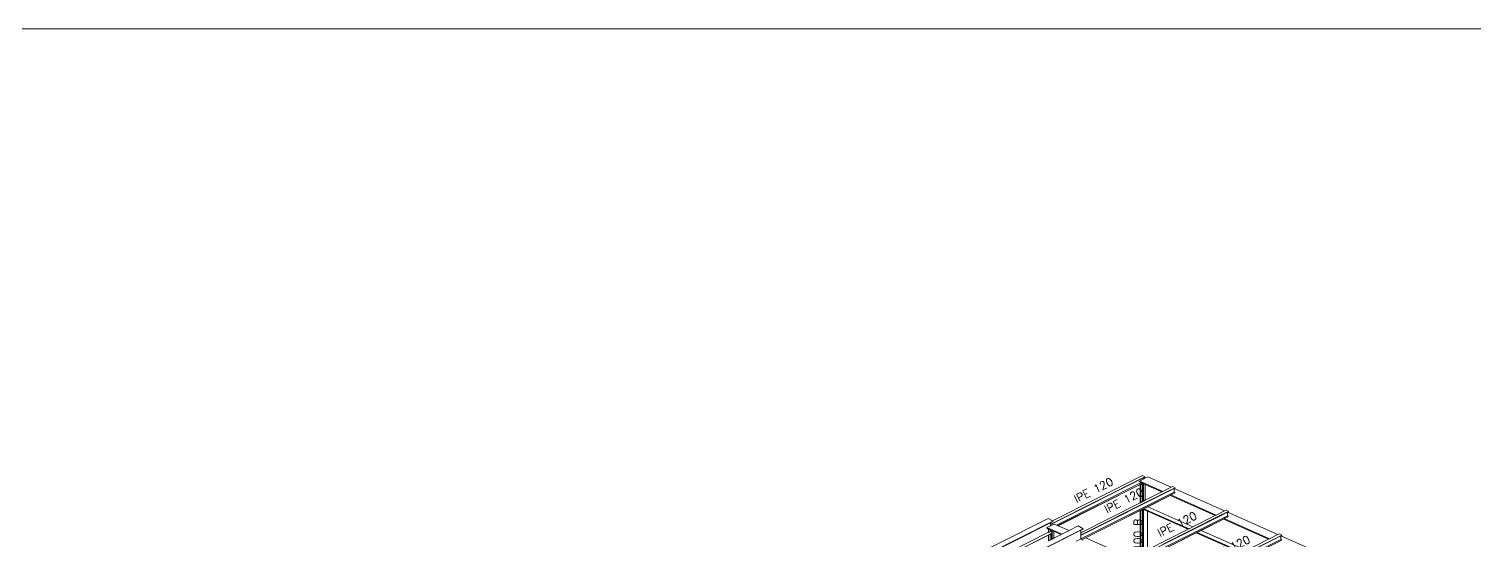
# Model space of a CAD drawing. Header units: millimetres. Extents: x 2 to 172, y 1 to 110.
# Drawn here: x 16.21 to 43.89, y 36.11 to 45.91 of the extents above; entities that cross this region are included whole.
import ezdxf
from ezdxf.enums import TextEntityAlignment as Align

# ---------------------------------------------------------------- set-up
doc = ezdxf.new("R2010")
doc.units = ezdxf.units.MM
for name, color, linetype, lineweight in [('BARRAS_DE_ACERO', 7, 'Continuous', 9), ('FORMATO', 4, 'Continuous', 0), ('REFERENCIA_DE_LAS_BARRAS', 2, 'Continuous', 9)]:
    doc.layers.add(name, color=color, linetype=linetype, lineweight=lineweight)
doc.styles.add('CYPETXT', font='romans__.ttf', dxfattribs={"height": 0.2})

msp = doc.modelspace()

# ---------------------------------------------------------------- linework, layer by layer
at = {"layer": 'BARRAS_DE_ACERO'}
for p, q in [((37.585, 37.322), (35.799, 36.423)), ((37.515, 37.213), (35.895, 36.398)), ((35.946, 36.492), (37.536, 37.292)), ((37.484, 37.243), (37.564, 37.283)), ((37.484, 37.243), (37.532, 37.221)), ((37.484, 37.227), (37.484, 37.243)), ((37.484, 37.227), (37.515, 37.213)), ((37.492, 37.174), (37.492, 36.824)), ((37.499, 37.177), (37.533, 37.195)), ((37.499, 37.177), (37.499, 36.827)), ((37.532, 37.221), (37.93, 37.044)), ((37.538, 37.202), (37.533, 37.2)), ((37.533, 37.2), (37.533, 37.2)), ((37.533, 37.195), (37.533, 36.844)), ((37.536, 37.292), (37.546, 37.297)), ((37.585, 37.322), (37.541, 37.347)), ((37.544, 37.2), (37.554, 37.196)), ((37.546, 37.297), (37.564, 37.306)), ((37.554, 37.196), (37.554, 36.855)), ((37.554, 37.196), (37.56, 37.193)), ((37.56, 37.193), (37.56, 36.858)), ((37.565, 37.19), (37.56, 37.193)), ((37.564, 37.306), (37.564, 37.285)), ((37.564, 37.285), (37.564, 37.284)), ((37.565, 37.285), (37.564, 37.285)), ((37.565, 37.285), (37.564, 37.284)), ((37.564, 37.284), (37.564, 37.283)), ((37.565, 37.285), (37.572, 37.288)), ((37.572, 37.288), (37.643, 37.324)), ((37.572, 37.31), (37.572, 37.288)), ((37.585, 37.322), (37.585, 37.317)), ((37.592, 37.178), (37.913, 37.036)), ((38.091, 37.125), (37.643, 37.324)), ((38.144, 37.099), (38.146, 37.1)), ((38.146, 37.1), (38.164, 37.11)), ((38.164, 37.11), (38.164, 37.115)), ((36.358, 36.253), (37.492, 36.824)), ((38.144, 37.03), (36.361, 36.133)), ((36.378, 36.211), (38.144, 37.099)), ((37.699, 36.881), (36.378, 36.216)), ((38.164, 37.019), (36.381, 36.122)), ((37.56, 36.858), (37.592, 36.874)), ((37.642, 36.751), (38.07, 36.966)), ((37.699, 36.881), (38.029, 37.047)), ((37.93, 37.044), (37.913, 37.036)), ((38.07, 36.966), (38.084, 36.973)), ((38.935, 36.581), (38.07, 36.966)), ((38.952, 36.59), (38.084, 36.976)), ((38.084, 36.976), (38.084, 36.973)), ((38.144, 37.03), (38.144, 37.099)), ((38.164, 37.019), (38.144, 37.03)), ((39.165, 36.576), (37.382, 35.679)), ((37.403, 35.667), (39.185, 36.565)), ((37.492, 36.675), (37.499, 36.679)), ((37.492, 36.675), (37.492, 35.855)), ((37.533, 36.696), (37.499, 36.679)), ((37.533, 36.696), (37.55, 36.704)), ((37.533, 36.696), (37.533, 35.876)), ((37.55, 36.704), (37.566, 36.713)), ((37.554, 36.703), (37.55, 36.704)), ((37.554, 36.703), (37.56, 36.699)), ((37.554, 35.886), (37.554, 36.703)), ((37.56, 36.699), (37.633, 36.667)), ((37.56, 36.699), (37.56, 35.89)), ((37.566, 36.713), (37.642, 36.751)), ((37.566, 36.713), (38.432, 36.328)), ((38.507, 36.366), (37.642, 36.751)), ((39.037, 36.586), (37.924, 36.026)), ((38.507, 36.366), (38.935, 36.581)), ((38.935, 36.581), (38.952, 36.59)), ((39.185, 36.661), (39.037, 36.586)), ((39.185, 36.562), (39.105, 36.522)), ((39.112, 36.671), (39.142, 36.686)), ((39.142, 36.686), (39.185, 36.661)), ((39.167, 36.646), (39.165, 36.645)), ((39.165, 36.645), (39.165, 36.576)), ((39.165, 36.576), (39.185, 36.565)), ((39.167, 36.646), (39.185, 36.655)), ((40.134, 36.216), (39.167, 36.646)), ((39.185, 36.661), (39.185, 36.655)), ((39.185, 36.565), (39.185, 36.562)), ((32.086, 34.691), (35.73, 36.525)), ((35.823, 36.473), (32.178, 34.639)), ((32.178, 34.63), (35.701, 36.403)), ((36.358, 36.298), (32.197, 34.204)), ((36.402, 36.329), (32.714, 34.473)), ((35.701, 36.403), (35.779, 36.442)), ((35.779, 36.318), (35.71, 36.349)), ((35.742, 36.322), (35.71, 36.337)), ((35.742, 36.322), (35.742, 36.26)), ((35.742, 36.322), (35.747, 36.32)), ((35.747, 36.32), (35.747, 36.257)), ((35.779, 36.306), (35.747, 36.32)), ((35.781, 36.275), (35.747, 36.257)), ((35.779, 36.442), (35.823, 36.464)), ((35.779, 36.442), (35.779, 36.434)), ((35.779, 36.434), (35.799, 36.423)), ((35.779, 36.429), (35.779, 36.434)), ((35.779, 36.385), (35.779, 36.429)), ((35.779, 36.429), (35.799, 36.418)), ((35.81, 36.305), (35.779, 36.318)), ((35.779, 36.306), (35.78, 36.305)), ((35.781, 36.281), (35.78, 36.297)), ((35.781, 36.281), (35.781, 36.275)), ((35.782, 36.277), (35.781, 36.281)), ((35.781, 36.275), (35.782, 36.274)), ((35.802, 36.262), (35.802, 36.296)), ((35.809, 36.293), (35.802, 36.296)), ((35.809, 36.238), (35.809, 36.293)), ((35.812, 36.291), (35.809, 36.293)), ((35.842, 36.278), (35.812, 36.291)), ((35.814, 36.478), (35.823, 36.473)), ((35.823, 36.464), (35.823, 36.473)), ((35.842, 36.278), (35.842, 36.146)), ((35.842, 36.278), (35.882, 36.26)), ((35.919, 36.388), (35.895, 36.398)), ((35.924, 36.385), (35.919, 36.388)), ((35.924, 36.385), (36.133, 36.292)), ((36.133, 36.292), (36.31, 36.382)), ((36.31, 36.382), (36.402, 36.329)), ((36.402, 36.32), (36.358, 36.298)), ((36.358, 36.253), (36.358, 36.298)), ((36.402, 36.329), (36.402, 36.32)), ((38.432, 36.328), (38.507, 36.366)), ((38.664, 36.297), (38.588, 36.259)), ((39.091, 36.512), (38.664, 36.297)), ((38.664, 36.297), (39.529, 35.912)), ((39.105, 36.519), (39.091, 36.512)), ((39.956, 36.127), (39.091, 36.512)), ((39.105, 36.522), (39.973, 36.136)), ((39.105, 36.519), (39.105, 36.522)), ((32.318, 34.537), (35.742, 36.26)), ((32.368, 34.515), (35.781, 36.232)), ((35.747, 36.257), (35.742, 36.26)), ((35.781, 36.232), (35.785, 36.234)), ((35.781, 36.232), (35.785, 36.234)), ((35.785, 36.234), (35.793, 36.238)), ((35.793, 36.238), (35.802, 36.243)), ((35.802, 36.262), (35.802, 36.243)), ((35.802, 36.243), (35.802, 36.234)), ((35.802, 36.234), (35.802, 36.126)), ((35.802, 36.126), (35.809, 36.129)), ((35.981, 36.216), (35.842, 36.146)), ((36.267, 36.089), (36.35, 36.131)), ((36.35, 36.131), (36.355, 36.133)), ((36.355, 36.133), (36.358, 36.134)), ((36.358, 36.253), (36.358, 36.227)), ((36.358, 36.222), (36.358, 36.227)), ((36.358, 36.227), (36.378, 36.216)), ((36.358, 36.135), (36.358, 36.222)), ((36.378, 36.211), (36.358, 36.222)), ((36.358, 36.135), (36.358, 36.134)), ((36.358, 36.135), (36.361, 36.133)), ((36.361, 36.133), (36.381, 36.122)), ((36.378, 36.216), (36.378, 36.211)), ((36.383, 36.12), (36.447, 36.152)), ((36.45, 36.151), (37.154, 35.838)), ((40.072, 36.138), (38.421, 35.308)), ((40.028, 36.111), (38.421, 35.302)), ((38.588, 36.259), (38.571, 36.25)), ((38.571, 36.25), (39.436, 35.865)), ((38.588, 36.259), (39.453, 35.874)), ((39.956, 36.127), (39.529, 35.912)), ((39.973, 36.136), (39.956, 36.127)), ((40.081, 36.137), (40.028, 36.111)), ((40.207, 36.206), (40.072, 36.138)), ((40.162, 36.178), (40.081, 36.137)), ((40.162, 36.178), (40.187, 36.191)), ((40.189, 36.192), (40.187, 36.191)), ((40.187, 36.191), (40.187, 36.122)), ((40.207, 36.201), (40.189, 36.192)), ((41.155, 35.762), (40.189, 36.192))]:
    msp.add_line(p, q, dxfattribs=at)
for points in [[(35.73, 36.525), (35.814, 36.478), (37.541, 37.347)], [(35.924, 36.385), (37.492, 37.174), (37.499, 37.177)], [(37.492, 37.179), (37.499, 37.183), (37.533, 37.2), (37.538, 37.202), (37.515, 37.213)], [(37.492, 37.179), (37.492, 37.179), (37.499, 37.183)], [(37.499, 37.183), (37.499, 37.183), (37.533, 37.2)], [(37.533, 37.195), (37.544, 37.2), (37.538, 37.202)], [(37.585, 37.317), (37.572, 37.31), (37.564, 37.306)], [(37.565, 37.19), (37.592, 37.178), (37.592, 36.874), (37.913, 37.036)], [(38.12, 37.14), (38.091, 37.125), (37.93, 37.044)], [(38.029, 37.047), (38.164, 37.115), (38.12, 37.14)], [(38.952, 36.59), (39.112, 36.671), (38.146, 37.1)], [(37.56, 36.858), (37.554, 36.855), (37.533, 36.844), (37.499, 36.827), (37.492, 36.824)], [(38.084, 36.976), (38.164, 37.016), (38.164, 37.019)], [(36.447, 36.152), (36.45, 36.151), (37.492, 36.675)], [(39.165, 36.645), (39.007, 36.565), (37.4, 35.757)], [(37.499, 36.679), (37.499, 35.859), (37.533, 35.876)], [(37.633, 36.667), (37.633, 35.927), (38.415, 36.32)], [(37.633, 36.667), (38.415, 36.32), (38.432, 36.328)], [(35.779, 36.384), (35.71, 36.349), (35.71, 36.337)], [(35.895, 36.398), (35.847, 36.419), (35.779, 36.385), (35.779, 36.384)], [(35.802, 36.296), (35.78, 36.305), (35.78, 36.297)], [(35.782, 36.277), (35.782, 36.274), (35.782, 36.273), (35.802, 36.262)], [(35.946, 36.492), (35.799, 36.418), (35.799, 36.423)], [(35.81, 36.305), (35.994, 36.223), (36.133, 36.292)], [(32.368, 34.515), (32.377, 34.511), (35.74, 36.203), (35.747, 36.207), (35.781, 36.224), (35.781, 36.116), (35.794, 36.122)], [(35.74, 36.203), (35.74, 36.095), (35.747, 36.098)], [(35.747, 36.207), (35.747, 36.098), (35.781, 36.116)], [(35.781, 36.224), (35.786, 36.226), (35.802, 36.234)], [(35.785, 36.234), (35.785, 36.234), (35.793, 36.238)], [(35.786, 36.226), (35.794, 36.122), (35.802, 36.126)], [(35.809, 36.238), (35.809, 36.129), (35.842, 36.146)], [(35.882, 36.26), (35.981, 36.216), (35.994, 36.223)], [(36.381, 36.122), (36.383, 36.12), (36.402, 36.11), (36.402, 36.107)], [(38.571, 36.25), (37.633, 35.778), (37.56, 35.741)], [(40.187, 36.122), (38.404, 35.225), (38.401, 35.226), (38.323, 35.187)], [(38.424, 35.213), (40.207, 36.11), (40.187, 36.122)], [(40.163, 36.231), (40.134, 36.216), (39.973, 36.136)], [(40.163, 36.231), (40.207, 36.206), (40.207, 36.201)]]:
    msp.add_lwpolyline(points, dxfattribs=at)
msp.add_lwpolyline([(37.492, 37.179), (35.919, 36.388), (37.492, 37.179)], close=True, dxfattribs=at)
at = {"layer": 'FORMATO'}
msp.add_lwpolyline([(64.912, 45.907), (1.912, 45.907), (1.912, 1.357), (64.912, 1.357)], close=True, dxfattribs=at)

# ---------------------------------------------------------------- texts
at = {"layer": 'REFERENCIA_DE_LAS_BARRAS', "style": 'CYPETXT'}
for s, rotation, width, p, p2 in [('IPE 120', 26.7003, 0.844169, (36.277, 36.819), (36.996, 37.181)), ('IPE 120', 26.7003, 0.844169, (36.856, 36.619), (37.576, 36.981)), ('IPE 120', 26.7003, 0.844169, (37.877, 36.165), (38.597, 36.527)), ('HE 100 B', 90, 0.776302, (37.525, 35.552), (37.525, 36.519)), ('IPE 120', 26.7003, 0.844169, (38.899, 35.71), (39.619, 36.072))]:
    msp.add_text(s, height=0.1533, rotation=rotation, dxfattribs=dict(at, width=width)).set_placement(p, p2, align=Align.FIT)

doc.saveas('drawing.dxf')
